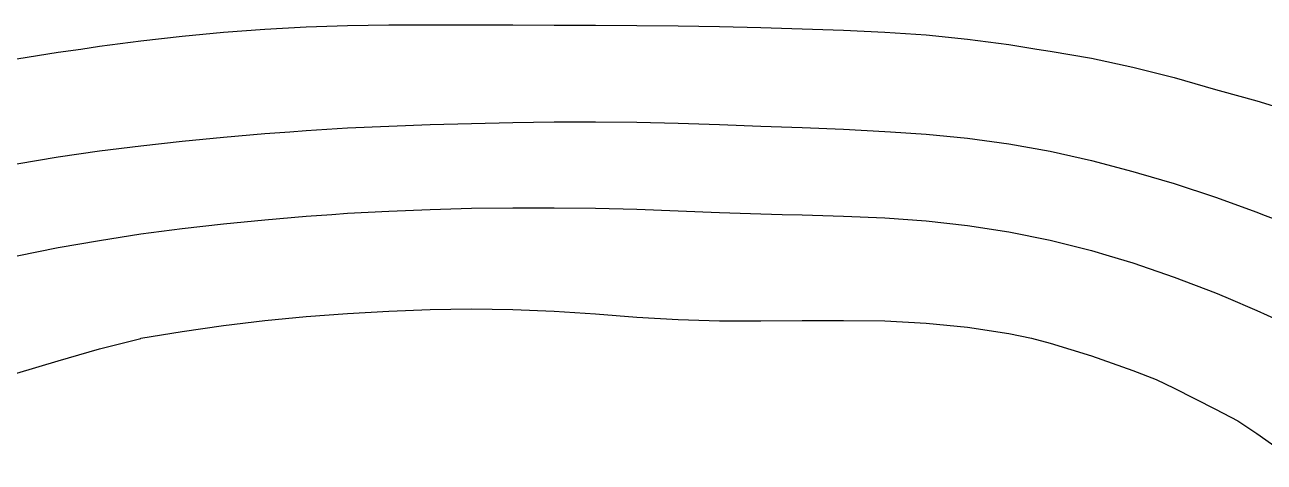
# Model space of a CAD drawing. Header units: inches. Extents: x -3765 to -2207, y 6717241 to 6718976.
# Drawn here: x -2753.6 to -2641.2, y 6717909.9 to 6717949.6 of the extents above; entities that cross this region are included whole.
import ezdxf

# ---------------------------------------------------------------- set-up
doc = ezdxf.new("R2010")
doc.units = ezdxf.units.IN
doc.header["$MEASUREMENT"] = 0

msp = doc.modelspace()

# ---------------------------------------------------------------- linework, layer by layer
for points in [[(-2754.33, 6717946.54), (-2750.58, 6717947.14), (-2748.51, 6717947.41), (-2746.83, 6717947.67), (-2743.08, 6717948.16), (-2739.34, 6717948.58), (-2735.59, 6717948.94), (-2731.84, 6717949.22), (-2728.09, 6717949.43), (-2724.34, 6717949.55), (-2720.6, 6717949.61), (-2716.85, 6717949.62), (-2713.1, 6717949.61), (-2709.35, 6717949.61), (-2705.6, 6717949.6), (-2701.86, 6717949.59), (-2698.11, 6717949.56), (-2694.36, 6717949.52), (-2690.61, 6717949.45), (-2686.86, 6717949.36), (-2683.11, 6717949.26), (-2679.37, 6717949.14), (-2675.62, 6717948.96), (-2671.87, 6717948.7), (-2668.12, 6717948.33), (-2664.37, 6717947.84), (-2661.83, 6717947.41), (-2660.63, 6717947.24), (-2656.88, 6717946.59), (-2653.13, 6717945.78), (-2649.38, 6717944.84), (-2645.63, 6717943.76), (-2645.3, 6717943.66), (-2641.89, 6717942.73), (-2638.14, 6717941.58)], [(-2754.33, 6717937.01), (-2750.58, 6717937.64), (-2746.83, 6717938.19), (-2743.08, 6717938.65), (-2739.34, 6717939.06), (-2735.59, 6717939.42), (-2731.84, 6717939.75), (-2729.58, 6717939.92), (-2728.09, 6717940.04), (-2724.34, 6717940.27), (-2720.6, 6717940.43), (-2716.85, 6717940.56), (-2713.1, 6717940.66), (-2709.35, 6717940.75), (-2705.6, 6717940.81), (-2701.86, 6717940.83), (-2698.11, 6717940.78), (-2694.36, 6717940.68), (-2690.61, 6717940.56), (-2686.86, 6717940.43), (-2683.11, 6717940.29), (-2679.37, 6717940.14), (-2675.62, 6717939.95), (-2675.11, 6717939.92), (-2671.87, 6717939.69), (-2668.12, 6717939.32), (-2664.37, 6717938.81), (-2660.63, 6717938.15), (-2656.88, 6717937.32), (-2653.13, 6717936.32), (-2652.61, 6717936.17), (-2649.38, 6717935.21), (-2645.63, 6717933.97), (-2641.89, 6717932.61), (-2641.39, 6717932.42), (-2638.14, 6717931.19)], [(-2754.31, 6717928.67), (-2750.58, 6717929.4), (-2746.83, 6717930.06), (-2743.08, 6717930.64), (-2739.34, 6717931.13), (-2735.59, 6717931.56), (-2731.84, 6717931.93), (-2728.09, 6717932.26), (-2725.78, 6717932.42), (-2724.34, 6717932.52), (-2720.6, 6717932.72), (-2716.85, 6717932.87), (-2713.1, 6717932.97), (-2709.35, 6717933.01), (-2705.6, 6717933.02), (-2701.86, 6717932.98), (-2698.11, 6717932.88), (-2694.36, 6717932.74), (-2690.61, 6717932.59), (-2686.86, 6717932.47), (-2684.92, 6717932.42), (-2683.11, 6717932.37), (-2679.37, 6717932.27), (-2675.62, 6717932.11), (-2671.87, 6717931.83), (-2668.12, 6717931.41), (-2664.37, 6717930.83), (-2660.63, 6717930.07), (-2656.88, 6717929.14), (-2655.27, 6717928.67), (-2653.13, 6717928.01), (-2649.38, 6717926.72), (-2645.63, 6717925.3), (-2644.69, 6717924.92), (-2641.89, 6717923.71), (-2638.14, 6717921.99)], [(-2754.33, 6717918), (-2750.58, 6717919.14), (-2746.83, 6717920.21), (-2743.08, 6717921.17), (-2743.08, 6717921.18), (-2739.34, 6717921.8), (-2735.59, 6717922.35), (-2731.84, 6717922.79), (-2728.09, 6717923.15), (-2724.34, 6717923.43), (-2720.6, 6717923.65), (-2716.85, 6717923.8), (-2713.1, 6717923.86), (-2709.35, 6717923.8), (-2705.6, 6717923.64), (-2701.86, 6717923.39), (-2698.11, 6717923.1), (-2694.36, 6717922.87), (-2690.61, 6717922.76), (-2686.86, 6717922.75), (-2683.11, 6717922.79), (-2679.37, 6717922.8), (-2675.62, 6717922.75), (-2671.87, 6717922.56), (-2668.12, 6717922.18), (-2664.37, 6717921.61), (-2662.33, 6717921.18), (-2660.63, 6717920.74), (-2656.88, 6717919.57), (-2653.13, 6717918.26), (-2651.02, 6717917.43), (-2649.38, 6717916.65), (-2645.63, 6717914.76), (-2643.61, 6717913.68), (-2641.89, 6717912.53), (-2638.21, 6717909.93)]]:
    msp.add_lwpolyline(points)

doc.saveas('drawing.dxf')
